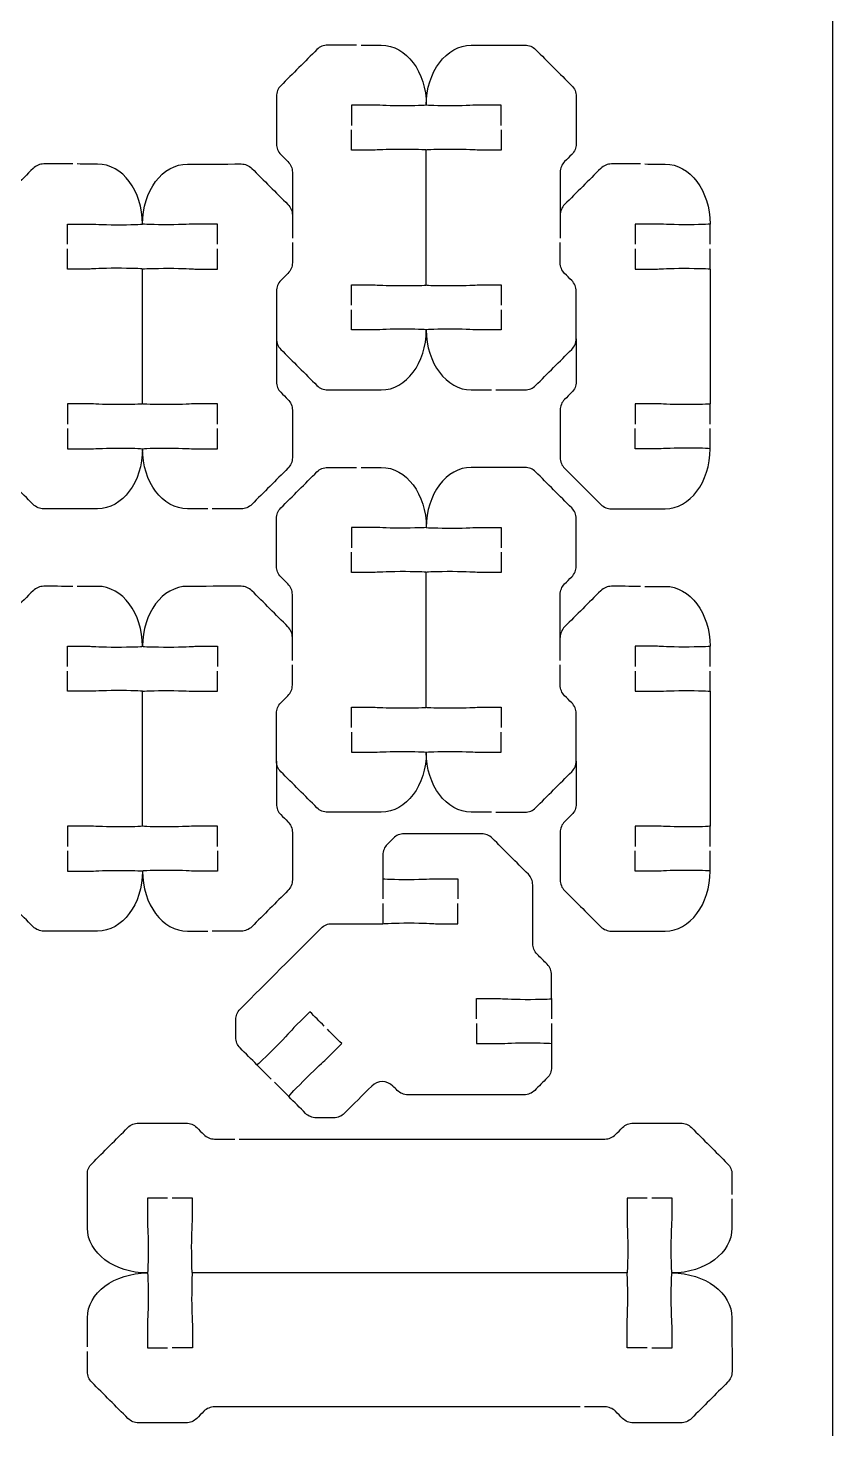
# Model space of a CAD drawing. Extents: x 0 to 400, y 230 to 450.
# Drawn here: x 211.3 to 265, y 276.9 to 370.4 of the extents above; entities that cross this region are included whole.
import ezdxf

# ---------------------------------------------------------------- set-up
doc = ezdxf.new("R2010")
doc.units = 0
doc.header["$MEASUREMENT"] = 0
doc.layers.add('DEFAULT', color=18, linetype='CONTINUOUS')

msp = doc.modelspace()

# ---------------------------------------------------------------- linework, layer by layer
at = {"layer": 'DEFAULT', "color": 1}
for points in [[(265, 242.147), (265, 437.847)], [(256.8, 355.979), (256.8, 357.326)], [(256.8, 354.328), (256.8, 355.679)], [(256.8, 343.981), (256.8, 345.328)], [(256.8, 342.33), (256.8, 343.681)], [(256.8, 327.802), (256.8, 329.154)], [(256.8, 326.155), (256.8, 327.503)], [(256.8, 315.804), (256.8, 317.156)], [(256.8, 314.157), (256.8, 315.505)], [(234.971, 313.655), (234.971, 312.303)], [(234.971, 312.004), (234.971, 310.652)], [(246.225, 305.654), (246.225, 304.302)], [(246.225, 304.003), (246.225, 302.651)], [(226.571, 301.237), (227.527, 300.281)], [(227.739, 300.069), (228.692, 299.117)]]:
    msp.add_lwpolyline(points, dxfattribs=at)
for points, knots in [([(233.22, 369.264), (232.575, 369.264), (231.929, 369.264), (231.284, 369.264), (231.019, 369.264), (230.765, 369.159), (230.575, 368.972), (229.77, 368.167), (228.966, 367.363), (228.162, 366.559), (227.975, 366.372), (227.869, 366.118), (227.869, 365.849), (227.869, 364.791), (227.869, 363.733), (227.869, 362.674), (227.869, 362.41), (227.975, 362.156), (228.162, 361.969), (228.32, 361.81), (228.479, 361.651), (228.638, 361.493), (228.828, 361.306), (228.931, 361.052), (228.931, 360.784), (228.931, 359.829), (228.931, 358.874), (228.931, 357.919), (228.931, 357.41), (228.931, 356.901), (228.931, 356.391)], [0, 0, 0, 0, 5.49, 5.49, 5.49, 6.49, 6.49, 6.49, 16.163221, 16.163221, 16.163221, 17.163221, 17.163221, 17.163221, 26.163221, 26.163221, 26.163221, 27.163221, 27.163221, 27.163221, 29.072409, 29.072409, 29.072409, 30.072409, 30.072409, 30.072409, 38.192409, 38.192409, 38.192409, 42.522409, 42.522409, 42.522409, 42.522409]), ([(233.52, 369.264), (233.97, 369.264), (234.419, 369.264), (234.868, 369.264), (236.526, 369.264), (237.867, 367.476), (237.867, 365.264), (237.867, 365.236), (237.083, 365.214), (236.117, 365.214), (235.15, 365.214), (234.579, 365.264), (234.367, 365.264), (233.867, 365.264), (233.367, 365.264), (232.868, 365.264), (232.868, 364.813), (232.868, 364.363), (232.868, 363.913)], [0, 0, 0, 0, 3.82, 3.82, 3.82, 4.82, 4.82, 4.82, 5.82, 5.82, 5.82, 6.82, 6.82, 6.82, 11.07, 11.07, 11.07, 14.9, 14.9, 14.9, 14.9]), ([(242.865, 363.913), (242.865, 364.363), (242.865, 364.814), (242.865, 365.264), (242.366, 365.264), (241.866, 365.264), (241.366, 365.264), (241.154, 365.264), (240.583, 365.214), (239.616, 365.214), (238.65, 365.214), (237.867, 365.236), (237.867, 365.264), (237.867, 367.476), (239.207, 369.264), (240.865, 369.264), (242.061, 369.264), (243.257, 369.264), (244.453, 369.264), (244.717, 369.264), (244.971, 369.159), (245.158, 368.972), (245.963, 368.167), (246.767, 367.363), (247.571, 366.559), (247.762, 366.372), (247.864, 366.118), (247.864, 365.849), (247.864, 364.791), (247.864, 363.733), (247.864, 362.674), (247.864, 362.41), (247.762, 362.156), (247.571, 361.969), (247.413, 361.81), (247.254, 361.651), (247.095, 361.493), (246.908, 361.306), (246.802, 361.052), (246.802, 360.784), (246.802, 359.829), (246.802, 358.874), (246.802, 357.919), (246.802, 357.41), (246.802, 356.901), (246.802, 356.392)], [0, 0, 0, 0, 3.83, 3.83, 3.83, 8.08, 8.08, 8.08, 9.08, 9.08, 9.08, 10.08, 10.08, 10.08, 11.08, 11.08, 11.08, 21.25, 21.25, 21.25, 22.25, 22.25, 22.25, 31.923221, 31.923221, 31.923221, 32.923221, 32.923221, 32.923221, 41.923221, 41.923221, 41.923221, 42.923221, 42.923221, 42.923221, 44.832409, 44.832409, 44.832409, 45.832409, 45.832409, 45.832409, 53.952409, 53.952409, 53.952409, 58.282409, 58.282409, 58.282409, 58.282409]), ([(232.868, 351.915), (232.868, 352.365), (232.868, 352.816), (232.868, 353.266), (233.367, 353.266), (233.867, 353.266), (234.367, 353.266), (234.579, 353.266), (235.15, 353.217), (236.117, 353.217), (237.083, 353.217), (237.867, 353.238), (237.867, 353.266), (237.867, 356.265), (237.867, 359.263), (237.867, 362.262), (237.867, 362.29), (237.083, 362.311), (236.117, 362.311), (235.15, 362.311), (234.579, 362.262), (234.367, 362.262), (233.867, 362.262), (233.367, 362.262), (232.868, 362.262), (232.868, 362.712), (232.868, 363.163), (232.868, 363.613)], [0, 0, 0, 0, 3.83, 3.83, 3.83, 8.08, 8.08, 8.08, 9.08, 9.08, 9.08, 10.08, 10.08, 10.08, 35.58, 35.58, 35.58, 36.58, 36.58, 36.58, 37.58, 37.58, 37.58, 41.83, 41.83, 41.83, 45.66, 45.66, 45.66, 45.66]), ([(242.865, 363.613), (242.865, 363.163), (242.865, 362.712), (242.865, 362.262), (242.366, 362.262), (241.866, 362.262), (241.366, 362.262), (241.154, 362.262), (240.583, 362.311), (239.616, 362.311), (238.65, 362.311), (237.867, 362.29), (237.867, 362.262)], [0, 0, 0, 0, 3.83, 3.83, 3.83, 8.08, 8.08, 8.08, 9.08, 9.08, 9.08, 10.08, 10.08, 10.08, 10.08]), ([(214.287, 361.334), (213.641, 361.334), (212.996, 361.334), (212.35, 361.334), (212.086, 361.334), (211.832, 361.228), (211.641, 361.041), (210.837, 360.237), (210.032, 359.432), (209.228, 358.628), (209.041, 358.441), (208.935, 358.187), (208.935, 357.919)], [0, 0, 0, 0, 5.49, 5.49, 5.49, 6.49, 6.49, 6.49, 16.163221, 16.163221, 16.163221, 17.163221, 17.163221, 17.163221, 17.163221]), ([(213.934, 355.979), (213.934, 356.429), (213.934, 356.88), (213.934, 357.33), (214.434, 357.33), (214.934, 357.33), (215.433, 357.33), (215.645, 357.33), (216.217, 357.281), (217.183, 357.281), (218.15, 357.281), (218.933, 357.302), (218.933, 357.33), (218.933, 359.542), (217.592, 361.327), (215.934, 361.33), (215.582, 361.33), (215.102, 361.33), (214.587, 361.334)], [0, 0, 0, 0, 3.83, 3.83, 3.83, 8.08, 8.08, 8.08, 9.08, 9.08, 9.08, 10.08, 10.08, 10.08, 11.08, 11.08, 11.08, 12.08, 12.08, 12.08, 12.08]), ([(223.932, 355.979), (223.932, 356.429), (223.932, 356.88), (223.932, 357.33), (223.432, 357.33), (222.932, 357.33), (222.433, 357.33), (222.221, 357.33), (221.649, 357.281), (220.683, 357.281), (219.716, 357.281), (218.933, 357.302), (218.933, 357.33), (218.933, 359.542), (220.274, 361.327), (221.932, 361.33), (222.81, 361.33), (224.454, 361.334), (225.519, 361.334), (225.784, 361.334), (226.038, 361.228), (226.225, 361.041), (227.029, 360.237), (227.834, 359.432), (228.638, 358.628), (228.828, 358.441), (228.931, 358.187), (228.931, 357.919)], [0, 0, 0, 0, 3.83, 3.83, 3.83, 8.08, 8.08, 8.08, 9.08, 9.08, 9.08, 10.08, 10.08, 10.08, 11.08, 11.08, 11.08, 12.08, 12.08, 12.08, 13.08, 13.08, 13.08, 22.753221, 22.753221, 22.753221, 23.753221, 23.753221, 23.753221, 23.753221]), ([(252.154, 361.334), (251.508, 361.334), (250.863, 361.334), (250.217, 361.334), (249.953, 361.334), (249.699, 361.228), (249.508, 361.041), (248.704, 360.237), (247.9, 359.432), (247.095, 358.628), (246.908, 358.441), (246.802, 358.187), (246.802, 357.919)], [0, 0, 0, 0, 5.49, 5.49, 5.49, 6.49, 6.49, 6.49, 16.163221, 16.163221, 16.163221, 17.163221, 17.163221, 17.163221, 17.163221]), ([(252.454, 361.334), (252.969, 361.33), (253.449, 361.33), (253.802, 361.33), (255.46, 361.327), (256.8, 359.542), (256.8, 357.33), (256.8, 357.302), (256.017, 357.281), (255.05, 357.281), (254.084, 357.281), (253.512, 357.33), (253.301, 357.33), (252.801, 357.33), (252.301, 357.33), (251.801, 357.33), (251.801, 356.88), (251.801, 356.429), (251.801, 355.979)], [0, 0, 0, 0, 1, 1, 1, 2, 2, 2, 3, 3, 3, 4, 4, 4, 8.25, 8.25, 8.25, 12.08, 12.08, 12.08, 12.08]), ([(218.933, 354.328), (218.933, 354.356), (218.15, 354.377), (217.183, 354.377), (216.217, 354.377), (215.645, 354.328), (215.433, 354.328), (214.934, 354.328), (214.434, 354.328), (213.934, 354.328), (213.934, 354.778), (213.934, 355.229), (213.934, 355.679)], [0, 0, 0, 0, 1, 1, 1, 2, 2, 2, 6.25, 6.25, 6.25, 10.08, 10.08, 10.08, 10.08]), ([(223.932, 343.981), (223.932, 344.431), (223.932, 344.882), (223.932, 345.332), (223.432, 345.332), (222.932, 345.332), (222.433, 345.332), (222.221, 345.332), (221.649, 345.283), (220.683, 345.283), (219.716, 345.283), (218.933, 345.304), (218.933, 345.332), (218.933, 348.331), (218.933, 351.329), (218.933, 354.328), (218.933, 354.356), (219.716, 354.377), (220.683, 354.377), (221.649, 354.377), (222.221, 354.328), (222.433, 354.328), (222.932, 354.328), (223.432, 354.328), (223.932, 354.328), (223.932, 354.778), (223.932, 355.229), (223.932, 355.679)], [0, 0, 0, 0, 3.83, 3.83, 3.83, 8.08, 8.08, 8.08, 9.08, 9.08, 9.08, 10.08, 10.08, 10.08, 35.58, 35.58, 35.58, 36.58, 36.58, 36.58, 37.58, 37.58, 37.58, 41.83, 41.83, 41.83, 45.66, 45.66, 45.66, 45.66]), ([(228.931, 356.092), (228.931, 355.641), (228.931, 355.191), (228.931, 354.741), (228.931, 354.476), (228.828, 354.222), (228.638, 354.035), (228.479, 353.876), (228.32, 353.717), (228.162, 353.559), (227.975, 353.372), (227.869, 353.118), (227.869, 352.85), (227.869, 351.79), (227.869, 350.731), (227.869, 349.671), (227.869, 349.407), (227.975, 349.153), (228.162, 348.966), (228.966, 348.161), (229.77, 347.357), (230.575, 346.553), (230.765, 346.366), (231.019, 346.26), (231.284, 346.26), (232.349, 346.26), (233.993, 346.263), (234.868, 346.263), (236.526, 346.267), (237.867, 348.052), (237.867, 350.264), (237.867, 350.292), (237.083, 350.313), (236.117, 350.313), (235.15, 350.313), (234.579, 350.264), (234.367, 350.264), (233.867, 350.264), (233.367, 350.264), (232.868, 350.264), (232.868, 350.714), (232.868, 351.165), (232.868, 351.615)], [0, 0, 0, 0, 3.83, 3.83, 3.83, 4.83, 4.83, 4.83, 6.739188, 6.739188, 6.739188, 7.739188, 7.739188, 7.739188, 16.749188, 16.749188, 16.749188, 17.749188, 17.749188, 17.749188, 27.422409, 27.422409, 27.422409, 28.422409, 28.422409, 28.422409, 29.422409, 29.422409, 29.422409, 30.422409, 30.422409, 30.422409, 31.422409, 31.422409, 31.422409, 32.422409, 32.422409, 32.422409, 36.672409, 36.672409, 36.672409, 40.502409, 40.502409, 40.502409, 40.502409]), ([(242.516, 346.263), (243.19, 346.26), (243.899, 346.26), (244.453, 346.26), (244.717, 346.26), (244.971, 346.366), (245.158, 346.553), (245.963, 347.357), (246.767, 348.161), (247.571, 348.966), (247.762, 349.153), (247.864, 349.407), (247.864, 349.671), (247.864, 350.731), (247.864, 351.79), (247.864, 352.85), (247.864, 353.118), (247.762, 353.372), (247.571, 353.559), (247.413, 353.717), (247.254, 353.876), (247.095, 354.035), (246.908, 354.222), (246.802, 354.476), (246.802, 354.741), (246.802, 355.191), (246.802, 355.641), (246.802, 356.092)], [0, 0, 0, 0, 1, 1, 1, 2, 2, 2, 11.673221, 11.673221, 11.673221, 12.673221, 12.673221, 12.673221, 21.683221, 21.683221, 21.683221, 22.683221, 22.683221, 22.683221, 24.592409, 24.592409, 24.592409, 25.592409, 25.592409, 25.592409, 29.422409, 29.422409, 29.422409, 29.422409]), ([(251.801, 355.679), (251.801, 355.229), (251.801, 354.778), (251.801, 354.328), (252.301, 354.328), (252.801, 354.328), (253.301, 354.328), (253.512, 354.328), (254.084, 354.377), (255.05, 354.377), (256.017, 354.377), (256.8, 354.356), (256.8, 354.328), (256.8, 351.329), (256.8, 348.331), (256.8, 345.332), (256.8, 345.304), (256.017, 345.283), (255.05, 345.283), (254.084, 345.283), (253.512, 345.332), (253.301, 345.332), (252.801, 345.332), (252.301, 345.332), (251.801, 345.332), (251.801, 344.882), (251.801, 344.431), (251.801, 343.981)], [0, 0, 0, 0, 3.83, 3.83, 3.83, 8.08, 8.08, 8.08, 9.08, 9.08, 9.08, 10.08, 10.08, 10.08, 35.58, 35.58, 35.58, 36.58, 36.58, 36.58, 37.58, 37.58, 37.58, 41.83, 41.83, 41.83, 45.66, 45.66, 45.66, 45.66]), ([(237.867, 353.266), (237.867, 353.238), (238.65, 353.217), (239.616, 353.217), (240.583, 353.217), (241.154, 353.266), (241.366, 353.266), (241.866, 353.266), (242.366, 353.266), (242.865, 353.266), (242.865, 352.816), (242.865, 352.365), (242.865, 351.915)], [0, 0, 0, 0, 1, 1, 1, 2, 2, 2, 6.25, 6.25, 6.25, 10.08, 10.08, 10.08, 10.08]), ([(242.865, 351.615), (242.865, 351.165), (242.865, 350.714), (242.865, 350.264), (242.366, 350.264), (241.866, 350.264), (241.366, 350.264), (241.154, 350.264), (240.583, 350.313), (239.616, 350.313), (238.65, 350.313), (237.867, 350.292), (237.867, 350.264), (237.867, 348.052), (239.207, 346.267), (240.865, 346.263), (241.316, 346.263), (241.766, 346.263), (242.216, 346.263)], [0, 0, 0, 0, 3.83, 3.83, 3.83, 8.08, 8.08, 8.08, 9.08, 9.08, 9.08, 10.08, 10.08, 10.08, 11.08, 11.08, 11.08, 14.91, 14.91, 14.91, 14.91]), ([(213.934, 343.681), (213.934, 343.231), (213.934, 342.78), (213.934, 342.33), (214.434, 342.33), (214.934, 342.33), (215.433, 342.33), (215.645, 342.33), (216.217, 342.379), (217.183, 342.379), (218.15, 342.379), (218.933, 342.358), (218.933, 342.33), (218.933, 340.118), (217.592, 338.329), (215.934, 338.329), (214.74, 338.329), (213.545, 338.329), (212.35, 338.329), (212.086, 338.329), (211.832, 338.435), (211.641, 338.622), (210.837, 339.426), (210.032, 340.231), (209.228, 341.035), (209.041, 341.222), (208.935, 341.476), (208.935, 341.741), (208.935, 342.799), (208.935, 343.857), (208.935, 344.916), (208.935, 345.184), (209.041, 345.438), (209.228, 345.625), (209.387, 345.783), (209.546, 345.942), (209.704, 346.101), (209.895, 346.288), (209.997, 346.542), (209.997, 346.807), (209.997, 347.761), (209.997, 348.716), (209.997, 349.671)], [0, 0, 0, 0, 3.83, 3.83, 3.83, 8.08, 8.08, 8.08, 9.08, 9.08, 9.08, 10.08, 10.08, 10.08, 11.08, 11.08, 11.08, 21.24, 21.24, 21.24, 22.24, 22.24, 22.24, 31.913221, 31.913221, 31.913221, 32.913221, 32.913221, 32.913221, 41.913221, 41.913221, 41.913221, 42.913221, 42.913221, 42.913221, 44.822409, 44.822409, 44.822409, 45.822409, 45.822409, 45.822409, 53.942409, 53.942409, 53.942409, 53.942409]), ([(227.869, 349.671), (227.869, 348.716), (227.869, 347.761), (227.869, 346.807), (227.869, 346.542), (227.975, 346.288), (228.162, 346.101), (228.32, 345.942), (228.479, 345.783), (228.638, 345.625), (228.828, 345.438), (228.931, 345.184), (228.931, 344.916), (228.931, 343.857), (228.931, 342.799), (228.931, 341.741), (228.931, 341.476), (228.828, 341.222), (228.638, 341.035), (227.834, 340.231), (227.029, 339.426), (226.225, 338.622), (226.038, 338.435), (225.784, 338.329), (225.519, 338.329), (224.874, 338.329), (224.228, 338.329), (223.583, 338.329)], [0, 0, 0, 0, 8.12, 8.12, 8.12, 9.12, 9.12, 9.12, 11.029188, 11.029188, 11.029188, 12.029188, 12.029188, 12.029188, 21.029188, 21.029188, 21.029188, 22.029188, 22.029188, 22.029188, 31.702409, 31.702409, 31.702409, 32.702409, 32.702409, 32.702409, 38.192409, 38.192409, 38.192409, 38.192409]), ([(247.864, 349.671), (247.864, 348.716), (247.864, 347.761), (247.864, 346.807), (247.864, 346.542), (247.762, 346.288), (247.571, 346.101), (247.413, 345.942), (247.254, 345.783), (247.095, 345.625), (246.908, 345.438), (246.802, 345.184), (246.802, 344.916), (246.802, 343.857), (246.802, 342.799), (246.802, 341.741), (246.802, 341.476), (246.908, 341.222), (247.095, 341.035), (247.9, 340.231), (248.704, 339.426), (249.508, 338.622), (249.699, 338.435), (249.953, 338.329), (250.217, 338.329), (251.412, 338.329), (252.607, 338.329), (253.802, 338.329), (255.46, 338.329), (256.8, 340.118), (256.8, 342.33), (256.8, 342.358), (256.017, 342.379), (255.05, 342.379), (254.084, 342.379), (253.512, 342.33), (253.301, 342.33), (252.801, 342.33), (252.301, 342.33), (251.801, 342.33), (251.801, 342.78), (251.801, 343.231), (251.801, 343.681)], [0, 0, 0, 0, 8.12, 8.12, 8.12, 9.12, 9.12, 9.12, 11.029188, 11.029188, 11.029188, 12.029188, 12.029188, 12.029188, 21.029188, 21.029188, 21.029188, 22.029188, 22.029188, 22.029188, 31.702409, 31.702409, 31.702409, 32.702409, 32.702409, 32.702409, 42.862409, 42.862409, 42.862409, 43.862409, 43.862409, 43.862409, 44.862409, 44.862409, 44.862409, 45.862409, 45.862409, 45.862409, 50.112409, 50.112409, 50.112409, 53.942409, 53.942409, 53.942409, 53.942409]), ([(218.933, 345.332), (218.933, 345.304), (218.15, 345.283), (217.183, 345.283), (216.217, 345.283), (215.645, 345.332), (215.433, 345.332), (214.934, 345.332), (214.434, 345.332), (213.934, 345.332), (213.934, 344.882), (213.934, 344.431), (213.934, 343.981)], [0, 0, 0, 0, 1, 1, 1, 2, 2, 2, 6.25, 6.25, 6.25, 10.08, 10.08, 10.08, 10.08]), ([(223.283, 338.329), (222.832, 338.329), (222.382, 338.329), (221.932, 338.329), (220.274, 338.329), (218.933, 340.118), (218.933, 342.33), (218.933, 342.358), (219.716, 342.379), (220.683, 342.379), (221.649, 342.379), (222.221, 342.33), (222.433, 342.33), (222.932, 342.33), (223.432, 342.33), (223.932, 342.33), (223.932, 342.78), (223.932, 343.231), (223.932, 343.681)], [0, 0, 0, 0, 3.83, 3.83, 3.83, 4.83, 4.83, 4.83, 5.83, 5.83, 5.83, 6.83, 6.83, 6.83, 11.08, 11.08, 11.08, 14.91, 14.91, 14.91, 14.91]), ([(228.931, 328.219), (228.931, 328.728), (228.931, 329.237), (228.931, 329.746), (228.931, 330.701), (228.931, 331.656), (228.931, 332.611), (228.931, 332.875), (228.828, 333.133), (228.638, 333.32), (228.479, 333.479), (228.32, 333.637), (228.162, 333.796), (227.975, 333.983), (227.869, 334.237), (227.869, 334.502), (227.869, 335.56), (227.869, 336.618), (227.869, 337.677), (227.869, 337.941), (227.975, 338.199), (228.162, 338.386), (228.966, 339.19), (229.77, 339.994), (230.575, 340.799), (230.765, 340.986), (231.019, 341.092), (231.284, 341.092), (231.929, 341.092), (232.575, 341.092), (233.22, 341.092)], [0, 0, 0, 0, 4.33, 4.33, 4.33, 12.45, 12.45, 12.45, 13.45, 13.45, 13.45, 15.359188, 15.359188, 15.359188, 16.359188, 16.359188, 16.359188, 25.359188, 25.359188, 25.359188, 26.359188, 26.359188, 26.359188, 36.032409, 36.032409, 36.032409, 37.032409, 37.032409, 37.032409, 42.522409, 42.522409, 42.522409, 42.522409]), ([(233.52, 341.092), (233.97, 341.092), (234.419, 341.092), (234.868, 341.092), (236.526, 341.092), (237.867, 339.303), (237.867, 337.091), (237.867, 337.063), (237.083, 337.042), (236.117, 337.042), (235.15, 337.042), (234.579, 337.091), (234.367, 337.091), (233.867, 337.091), (233.367, 337.091), (232.868, 337.091), (232.868, 336.639), (232.868, 336.188), (232.868, 335.736)], [0, 0, 0, 0, 3.82, 3.82, 3.82, 4.82, 4.82, 4.82, 5.82, 5.82, 5.82, 6.82, 6.82, 6.82, 11.07, 11.07, 11.07, 14.91, 14.91, 14.91, 14.91]), ([(246.802, 328.219), (246.802, 328.728), (246.802, 329.237), (246.802, 329.746), (246.802, 330.701), (246.802, 331.656), (246.802, 332.611), (246.802, 332.875), (246.908, 333.133), (247.095, 333.32), (247.254, 333.479), (247.413, 333.637), (247.571, 333.796), (247.762, 333.983), (247.864, 334.237), (247.864, 334.502), (247.864, 335.56), (247.864, 336.618), (247.864, 337.677), (247.864, 337.941), (247.762, 338.199), (247.571, 338.386), (246.767, 339.19), (245.963, 339.994), (245.158, 340.799), (244.971, 340.986), (244.717, 341.092), (244.453, 341.092), (243.257, 341.092), (242.061, 341.092), (240.865, 341.092), (239.207, 341.092), (237.867, 339.303), (237.867, 337.091), (237.867, 337.063), (238.65, 337.042), (239.616, 337.042), (240.583, 337.042), (241.154, 337.091), (241.366, 337.091), (241.866, 337.091), (242.366, 337.091), (242.865, 337.091), (242.865, 336.639), (242.865, 336.188), (242.865, 335.736)], [0, 0, 0, 0, 4.33, 4.33, 4.33, 12.45, 12.45, 12.45, 13.45, 13.45, 13.45, 15.359188, 15.359188, 15.359188, 16.359188, 16.359188, 16.359188, 25.359188, 25.359188, 25.359188, 26.359188, 26.359188, 26.359188, 36.032409, 36.032409, 36.032409, 37.032409, 37.032409, 37.032409, 47.202409, 47.202409, 47.202409, 48.202409, 48.202409, 48.202409, 49.202409, 49.202409, 49.202409, 50.202409, 50.202409, 50.202409, 54.452409, 54.452409, 54.452409, 58.292409, 58.292409, 58.292409, 58.292409]), ([(232.868, 323.738), (232.868, 324.19), (232.868, 324.642), (232.868, 325.093), (233.367, 325.093), (233.867, 325.093), (234.367, 325.093), (234.579, 325.093), (235.15, 325.044), (236.117, 325.044), (237.083, 325.044), (237.867, 325.065), (237.867, 325.093), (237.867, 328.092), (237.867, 331.09), (237.867, 334.089), (237.867, 334.117), (237.083, 334.138), (236.117, 334.138), (235.15, 334.138), (234.579, 334.089), (234.367, 334.089), (233.867, 334.089), (233.367, 334.089), (232.868, 334.089), (232.868, 334.538), (232.868, 334.987), (232.868, 335.437)], [0, 0, 0, 0, 3.84, 3.84, 3.84, 8.09, 8.09, 8.09, 9.09, 9.09, 9.09, 10.09, 10.09, 10.09, 35.59, 35.59, 35.59, 36.59, 36.59, 36.59, 37.59, 37.59, 37.59, 41.84, 41.84, 41.84, 45.66, 45.66, 45.66, 45.66]), ([(242.865, 335.437), (242.865, 334.987), (242.865, 334.538), (242.865, 334.089), (242.366, 334.089), (241.866, 334.089), (241.366, 334.089), (241.154, 334.089), (240.583, 334.138), (239.616, 334.138), (238.65, 334.138), (237.867, 334.117), (237.867, 334.089)], [0, 0, 0, 0, 3.82, 3.82, 3.82, 8.07, 8.07, 8.07, 9.07, 9.07, 9.07, 10.07, 10.07, 10.07, 10.07]), ([(214.287, 333.158), (213.613, 333.158), (212.904, 333.158), (212.35, 333.161), (212.086, 333.161), (211.832, 333.055), (211.641, 332.868), (210.837, 332.064), (210.032, 331.26), (209.228, 330.455), (209.041, 330.268), (208.935, 330.011), (208.935, 329.746)], [0, 0, 0, 0, 1, 1, 1, 2, 2, 2, 11.673221, 11.673221, 11.673221, 12.673221, 12.673221, 12.673221, 12.673221]), ([(213.934, 327.802), (213.934, 328.254), (213.934, 328.706), (213.934, 329.157), (214.434, 329.157), (214.934, 329.157), (215.433, 329.157), (215.645, 329.157), (216.217, 329.108), (217.183, 329.108), (218.15, 329.108), (218.933, 329.129), (218.933, 329.157), (218.933, 331.369), (217.592, 333.154), (215.934, 333.158), (215.485, 333.158), (215.036, 333.158), (214.587, 333.158)], [0, 0, 0, 0, 3.84, 3.84, 3.84, 8.09, 8.09, 8.09, 9.09, 9.09, 9.09, 10.09, 10.09, 10.09, 11.09, 11.09, 11.09, 14.91, 14.91, 14.91, 14.91]), ([(228.931, 329.746), (228.931, 330.011), (228.828, 330.268), (228.638, 330.455), (227.834, 331.26), (227.029, 332.064), (226.225, 332.868), (226.038, 333.055), (225.784, 333.161), (225.519, 333.161), (224.454, 333.158), (222.81, 333.158), (221.932, 333.158), (220.274, 333.154), (218.933, 331.369), (218.933, 329.157), (218.933, 329.129), (219.716, 329.108), (220.683, 329.108), (221.649, 329.108), (222.221, 329.157), (222.433, 329.157), (222.932, 329.157), (223.432, 329.157), (223.932, 329.157), (223.932, 328.706), (223.932, 328.254), (223.932, 327.802)], [0, 0, 0, 0, 1, 1, 1, 10.673221, 10.673221, 10.673221, 11.673221, 11.673221, 11.673221, 12.673221, 12.673221, 12.673221, 13.673221, 13.673221, 13.673221, 14.673221, 14.673221, 14.673221, 15.673221, 15.673221, 15.673221, 19.923221, 19.923221, 19.923221, 23.763221, 23.763221, 23.763221, 23.763221]), ([(252.154, 333.158), (251.48, 333.158), (250.771, 333.158), (250.217, 333.161), (249.953, 333.161), (249.699, 333.055), (249.508, 332.868), (248.704, 332.064), (247.9, 331.26), (247.095, 330.455), (246.908, 330.268), (246.802, 330.011), (246.802, 329.746)], [0, 0, 0, 0, 1, 1, 1, 2, 2, 2, 11.673221, 11.673221, 11.673221, 12.673221, 12.673221, 12.673221, 12.673221]), ([(252.454, 333.158), (252.903, 333.158), (253.352, 333.158), (253.802, 333.158), (255.46, 333.154), (256.8, 331.369), (256.8, 329.157), (256.8, 329.129), (256.017, 329.108), (255.05, 329.108), (254.084, 329.108), (253.512, 329.157), (253.301, 329.157), (252.801, 329.157), (252.301, 329.157), (251.801, 329.157), (251.801, 328.706), (251.801, 328.254), (251.801, 327.802)], [0, 0, 0, 0, 3.82, 3.82, 3.82, 4.82, 4.82, 4.82, 5.82, 5.82, 5.82, 6.82, 6.82, 6.82, 11.07, 11.07, 11.07, 14.91, 14.91, 14.91, 14.91]), ([(218.933, 326.155), (218.933, 326.183), (218.15, 326.204), (217.183, 326.204), (216.217, 326.204), (215.645, 326.155), (215.433, 326.155), (214.934, 326.155), (214.434, 326.155), (213.934, 326.155), (213.934, 326.604), (213.934, 327.053), (213.934, 327.503)], [0, 0, 0, 0, 1, 1, 1, 2, 2, 2, 6.25, 6.25, 6.25, 10.07, 10.07, 10.07, 10.07]), ([(223.932, 315.804), (223.932, 316.256), (223.932, 316.708), (223.932, 317.159), (223.432, 317.159), (222.932, 317.159), (222.433, 317.159), (222.221, 317.159), (221.649, 317.11), (220.683, 317.11), (219.716, 317.11), (218.933, 317.131), (218.933, 317.159), (218.933, 320.158), (218.933, 323.156), (218.933, 326.155), (218.933, 326.183), (219.716, 326.204), (220.683, 326.204), (221.649, 326.204), (222.221, 326.155), (222.433, 326.155), (222.932, 326.155), (223.432, 326.155), (223.932, 326.155), (223.932, 326.604), (223.932, 327.053), (223.932, 327.503)], [0, 0, 0, 0, 3.84, 3.84, 3.84, 8.09, 8.09, 8.09, 9.09, 9.09, 9.09, 10.09, 10.09, 10.09, 35.59, 35.59, 35.59, 36.59, 36.59, 36.59, 37.59, 37.59, 37.59, 41.84, 41.84, 41.84, 45.66, 45.66, 45.66, 45.66]), ([(232.868, 323.439), (232.868, 322.989), (232.868, 322.54), (232.868, 322.091), (233.367, 322.091), (233.867, 322.091), (234.367, 322.091), (234.579, 322.091), (235.15, 322.14), (236.117, 322.14), (237.083, 322.14), (237.867, 322.119), (237.867, 322.091), (237.867, 319.879), (236.526, 318.094), (234.868, 318.09), (233.993, 318.09), (232.349, 318.087), (231.284, 318.087), (231.019, 318.087), (230.765, 318.193), (230.575, 318.38), (229.77, 319.184), (228.966, 319.988), (228.162, 320.793), (227.975, 320.98), (227.869, 321.234), (227.869, 321.498), (227.869, 322.558), (227.869, 323.617), (227.869, 324.677), (227.869, 324.941), (227.975, 325.199), (228.162, 325.386), (228.32, 325.545), (228.479, 325.703), (228.638, 325.862), (228.828, 326.049), (228.931, 326.303), (228.931, 326.568), (228.931, 327.018), (228.931, 327.468), (228.931, 327.919)], [0, 0, 0, 0, 3.82, 3.82, 3.82, 8.07, 8.07, 8.07, 9.07, 9.07, 9.07, 10.07, 10.07, 10.07, 11.07, 11.07, 11.07, 12.07, 12.07, 12.07, 13.07, 13.07, 13.07, 22.743221, 22.743221, 22.743221, 23.743221, 23.743221, 23.743221, 32.753221, 32.753221, 32.753221, 33.753221, 33.753221, 33.753221, 35.662409, 35.662409, 35.662409, 36.662409, 36.662409, 36.662409, 40.492409, 40.492409, 40.492409, 40.492409]), ([(242.516, 318.09), (243.19, 318.087), (243.899, 318.087), (244.453, 318.087), (244.717, 318.087), (244.971, 318.193), (245.158, 318.38), (245.963, 319.184), (246.767, 319.988), (247.571, 320.793), (247.762, 320.98), (247.864, 321.234), (247.864, 321.498), (247.864, 322.558), (247.864, 323.617), (247.864, 324.677), (247.864, 324.941), (247.762, 325.199), (247.571, 325.386), (247.413, 325.545), (247.254, 325.703), (247.095, 325.862), (246.908, 326.049), (246.802, 326.303), (246.802, 326.568), (246.802, 327.018), (246.802, 327.468), (246.802, 327.919)], [0, 0, 0, 0, 1, 1, 1, 2, 2, 2, 11.673221, 11.673221, 11.673221, 12.673221, 12.673221, 12.673221, 21.683221, 21.683221, 21.683221, 22.683221, 22.683221, 22.683221, 24.592409, 24.592409, 24.592409, 25.592409, 25.592409, 25.592409, 29.422409, 29.422409, 29.422409, 29.422409]), ([(251.801, 327.503), (251.801, 327.053), (251.801, 326.604), (251.801, 326.155), (252.301, 326.155), (252.801, 326.155), (253.301, 326.155), (253.512, 326.155), (254.084, 326.204), (255.05, 326.204), (256.017, 326.204), (256.8, 326.183), (256.8, 326.155), (256.8, 323.156), (256.8, 320.158), (256.8, 317.159), (256.8, 317.131), (256.017, 317.11), (255.05, 317.11), (254.084, 317.11), (253.512, 317.159), (253.301, 317.159), (252.801, 317.159), (252.301, 317.159), (251.801, 317.159), (251.801, 316.708), (251.801, 316.256), (251.801, 315.804)], [0, 0, 0, 0, 3.82, 3.82, 3.82, 8.07, 8.07, 8.07, 9.07, 9.07, 9.07, 10.07, 10.07, 10.07, 35.57, 35.57, 35.57, 36.57, 36.57, 36.57, 37.57, 37.57, 37.57, 41.82, 41.82, 41.82, 45.66, 45.66, 45.66, 45.66]), ([(237.867, 325.093), (237.867, 325.065), (238.65, 325.044), (239.616, 325.044), (240.583, 325.044), (241.154, 325.093), (241.366, 325.093), (241.866, 325.093), (242.366, 325.093), (242.865, 325.093), (242.865, 324.642), (242.865, 324.19), (242.865, 323.738)], [0, 0, 0, 0, 1, 1, 1, 2, 2, 2, 6.25, 6.25, 6.25, 10.09, 10.09, 10.09, 10.09]), ([(242.216, 318.09), (241.766, 318.09), (241.316, 318.09), (240.865, 318.09), (239.207, 318.094), (237.867, 319.879), (237.867, 322.091), (237.867, 322.119), (238.65, 322.14), (239.616, 322.14), (240.583, 322.14), (241.154, 322.091), (241.366, 322.091), (241.866, 322.091), (242.366, 322.091), (242.865, 322.091), (242.865, 322.54), (242.865, 322.989), (242.865, 323.439)], [0, 0, 0, 0, 3.83, 3.83, 3.83, 4.83, 4.83, 4.83, 5.83, 5.83, 5.83, 6.83, 6.83, 6.83, 11.08, 11.08, 11.08, 14.9, 14.9, 14.9, 14.9]), ([(213.934, 315.505), (213.934, 315.055), (213.934, 314.606), (213.934, 314.157), (214.434, 314.157), (214.934, 314.157), (215.433, 314.157), (215.645, 314.157), (216.217, 314.206), (217.183, 314.206), (218.15, 314.206), (218.933, 314.185), (218.933, 314.157), (218.933, 311.945), (217.592, 310.156), (215.934, 310.156), (214.74, 310.156), (213.545, 310.156), (212.35, 310.156), (212.086, 310.156), (211.832, 310.262), (211.641, 310.449), (210.837, 311.254), (210.032, 312.058), (209.228, 312.862), (209.041, 313.049), (208.935, 313.303), (208.935, 313.568), (208.935, 314.626), (208.935, 315.684), (208.935, 316.743), (208.935, 317.007), (209.041, 317.265), (209.228, 317.452), (209.387, 317.611), (209.546, 317.769), (209.704, 317.928), (209.895, 318.115), (209.997, 318.369), (209.997, 318.634), (209.997, 319.589), (209.997, 320.543), (209.997, 321.498)], [0, 0, 0, 0, 3.82, 3.82, 3.82, 8.07, 8.07, 8.07, 9.07, 9.07, 9.07, 10.07, 10.07, 10.07, 11.07, 11.07, 11.07, 21.23, 21.23, 21.23, 22.23, 22.23, 22.23, 31.903221, 31.903221, 31.903221, 32.903221, 32.903221, 32.903221, 41.903221, 41.903221, 41.903221, 42.903221, 42.903221, 42.903221, 44.812409, 44.812409, 44.812409, 45.812409, 45.812409, 45.812409, 53.932409, 53.932409, 53.932409, 53.932409]), ([(227.869, 321.498), (227.869, 320.543), (227.869, 319.589), (227.869, 318.634), (227.869, 318.369), (227.975, 318.115), (228.162, 317.928), (228.32, 317.769), (228.479, 317.611), (228.638, 317.452), (228.828, 317.265), (228.931, 317.007), (228.931, 316.743), (228.931, 315.684), (228.931, 314.626), (228.931, 313.568), (228.931, 313.303), (228.828, 313.049), (228.638, 312.862), (227.834, 312.058), (227.029, 311.254), (226.225, 310.449), (226.038, 310.262), (225.784, 310.156), (225.519, 310.156), (224.874, 310.156), (224.228, 310.156), (223.583, 310.156)], [0, 0, 0, 0, 8.12, 8.12, 8.12, 9.12, 9.12, 9.12, 11.029188, 11.029188, 11.029188, 12.029188, 12.029188, 12.029188, 21.029188, 21.029188, 21.029188, 22.029188, 22.029188, 22.029188, 31.702409, 31.702409, 31.702409, 32.702409, 32.702409, 32.702409, 38.192409, 38.192409, 38.192409, 38.192409]), ([(247.864, 321.498), (247.864, 320.543), (247.864, 319.589), (247.864, 318.634), (247.864, 318.369), (247.762, 318.115), (247.571, 317.928), (247.413, 317.769), (247.254, 317.611), (247.095, 317.452), (246.908, 317.265), (246.802, 317.007), (246.802, 316.743), (246.802, 315.684), (246.802, 314.626), (246.802, 313.568), (246.802, 313.303), (246.908, 313.049), (247.095, 312.862), (247.9, 312.058), (248.704, 311.254), (249.508, 310.449), (249.699, 310.262), (249.953, 310.156), (250.217, 310.156), (251.412, 310.156), (252.607, 310.156), (253.802, 310.156), (255.46, 310.156), (256.8, 311.945), (256.8, 314.157), (256.8, 314.185), (256.017, 314.206), (255.05, 314.206), (254.084, 314.206), (253.512, 314.157), (253.301, 314.157), (252.801, 314.157), (252.301, 314.157), (251.801, 314.157), (251.801, 314.606), (251.801, 315.055), (251.801, 315.505)], [0, 0, 0, 0, 8.12, 8.12, 8.12, 9.12, 9.12, 9.12, 11.029188, 11.029188, 11.029188, 12.029188, 12.029188, 12.029188, 21.029188, 21.029188, 21.029188, 22.029188, 22.029188, 22.029188, 31.702409, 31.702409, 31.702409, 32.702409, 32.702409, 32.702409, 42.862409, 42.862409, 42.862409, 43.862409, 43.862409, 43.862409, 44.862409, 44.862409, 44.862409, 45.862409, 45.862409, 45.862409, 50.112409, 50.112409, 50.112409, 53.932409, 53.932409, 53.932409, 53.932409]), ([(218.933, 317.159), (218.933, 317.131), (218.15, 317.11), (217.183, 317.11), (216.217, 317.11), (215.645, 317.159), (215.433, 317.159), (214.934, 317.159), (214.434, 317.159), (213.934, 317.159), (213.934, 316.708), (213.934, 316.256), (213.934, 315.804)], [0, 0, 0, 0, 1, 1, 1, 2, 2, 2, 6.25, 6.25, 6.25, 10.09, 10.09, 10.09, 10.09]), ([(241.222, 304.299), (241.222, 304.751), (241.222, 305.202), (241.222, 305.654), (241.723, 305.654), (242.224, 305.654), (242.725, 305.654), (242.937, 305.654), (243.508, 305.604), (244.475, 305.604), (245.442, 305.604), (246.225, 305.625), (246.225, 305.654), (246.225, 306.182), (246.225, 306.711), (246.225, 307.24), (246.225, 307.505), (246.119, 307.759), (245.932, 307.947), (245.708, 308.17), (245.485, 308.394), (245.262, 308.617), (245.074, 308.804), (244.969, 309.059), (244.969, 309.324), (244.969, 310.629), (244.969, 311.935), (244.969, 313.24), (244.969, 313.506), (244.863, 313.76), (244.676, 313.947), (243.872, 314.752), (243.067, 315.556), (242.263, 316.36), (242.076, 316.548), (241.821, 316.653), (241.556, 316.653), (239.832, 316.653), (238.108, 316.653), (236.385, 316.653), (236.119, 316.653), (235.864, 316.547), (235.676, 316.359), (235.538, 316.221), (235.401, 316.082), (235.263, 315.944), (235.076, 315.756), (234.971, 315.503), (234.971, 315.238), (234.971, 314.71), (234.971, 314.182), (234.971, 313.655), (234.971, 313.626), (235.754, 313.605), (236.721, 313.605), (237.687, 313.605), (238.259, 313.655), (238.471, 313.655), (238.97, 313.655), (239.47, 313.655), (239.97, 313.655), (239.97, 313.203), (239.97, 312.752), (239.97, 312.3)], [0, 0, 0, 0, 3.84, 3.84, 3.84, 8.1, 8.1, 8.1, 9.1, 9.1, 9.1, 10.1, 10.1, 10.1, 14.596, 14.596, 14.596, 15.596, 15.596, 15.596, 18.283006, 18.283006, 18.283006, 19.283006, 19.283006, 19.283006, 30.385006, 30.385006, 30.385006, 31.385006, 31.385006, 31.385006, 41.058227, 41.058227, 41.058227, 42.058227, 42.058227, 42.058227, 56.717227, 56.717227, 56.717227, 57.717227, 57.717227, 57.717227, 59.377516, 59.377516, 59.377516, 60.377516, 60.377516, 60.377516, 64.866516, 64.866516, 64.866516, 65.866516, 65.866516, 65.866516, 66.866516, 66.866516, 66.866516, 71.116516, 71.116516, 71.116516, 74.956516, 74.956516, 74.956516, 74.956516]), ([(223.932, 315.505), (223.932, 315.055), (223.932, 314.606), (223.932, 314.157), (223.432, 314.157), (222.932, 314.157), (222.433, 314.157), (222.221, 314.157), (221.649, 314.206), (220.683, 314.206), (219.716, 314.206), (218.933, 314.185), (218.933, 314.157), (218.933, 311.945), (220.274, 310.156), (221.932, 310.156), (222.382, 310.156), (222.832, 310.156), (223.283, 310.156)], [0, 0, 0, 0, 3.82, 3.82, 3.82, 8.07, 8.07, 8.07, 9.07, 9.07, 9.07, 10.07, 10.07, 10.07, 11.07, 11.07, 11.07, 14.9, 14.9, 14.9, 14.9]), ([(231.059, 303.819), (230.74, 304.138), (230.421, 304.457), (230.103, 304.775), (230.103, 304.775), (229.658, 304.334), (229.041, 303.717), (228.893, 303.565), (228.522, 303.128), (227.838, 302.443), (227.171, 301.773), (226.607, 301.24), (226.568, 301.24), (226.194, 301.614), (225.82, 301.988), (225.446, 302.362), (225.259, 302.55), (225.153, 302.804), (225.153, 303.069), (225.153, 303.46), (225.153, 303.85), (225.153, 304.241), (225.153, 304.506), (225.259, 304.761), (225.446, 304.948), (227.25, 306.752), (229.054, 308.556), (230.858, 310.36), (231.045, 310.547), (231.299, 310.652), (231.565, 310.652), (232.7, 310.652), (233.836, 310.652), (234.971, 310.652), (235.119, 310.652), (235.754, 310.702), (236.721, 310.702), (237.687, 310.702), (238.259, 310.652), (238.471, 310.652), (238.97, 310.652), (239.47, 310.652), (239.97, 310.652), (239.97, 311.102), (239.97, 311.551), (239.97, 312)], [0, 0, 0, 0, 3.832519, 3.832519, 3.832519, 4.832519, 4.832519, 4.832519, 5.832519, 5.832519, 5.832519, 6.832519, 6.832519, 6.832519, 11.329718, 11.329718, 11.329718, 12.329718, 12.329718, 12.329718, 15.651718, 15.651718, 15.651718, 16.651718, 16.651718, 16.651718, 38.345754, 38.345754, 38.345754, 39.345754, 39.345754, 39.345754, 49.001754, 49.001754, 49.001754, 50.001754, 50.001754, 50.001754, 51.001754, 51.001754, 51.001754, 55.251754, 55.251754, 55.251754, 59.071754, 59.071754, 59.071754, 59.071754]), ([(241.222, 303.999), (241.222, 303.55), (241.222, 303.101), (241.222, 302.651), (241.723, 302.651), (242.224, 302.651), (242.725, 302.651), (242.937, 302.651), (243.508, 302.701), (244.475, 302.701), (245.442, 302.701), (246.225, 302.68), (246.225, 302.651), (246.225, 302.123), (246.225, 301.594), (246.225, 301.065), (246.225, 300.8), (246.119, 300.546), (245.932, 300.358), (245.656, 300.082), (245.379, 299.806), (245.103, 299.529), (244.916, 299.342), (244.661, 299.237), (244.396, 299.237), (241.81, 299.237), (239.224, 299.237), (236.638, 299.237), (236.372, 299.237), (236.118, 299.342), (235.931, 299.529), (235.834, 299.627), (235.736, 299.724), (235.639, 299.821), (235.249, 300.211), (234.616, 300.211), (234.225, 299.821), (233.617, 299.212), (233.008, 298.603), (232.399, 297.995), (232.212, 297.807), (231.958, 297.702), (231.692, 297.702), (231.302, 297.702), (230.911, 297.702), (230.52, 297.702), (230.255, 297.702), (230.001, 297.807), (229.813, 297.995), (229.44, 298.369), (229.066, 298.743), (228.688, 299.117), (228.688, 299.155), (229.221, 299.716), (229.891, 300.39), (230.575, 301.075), (231.013, 301.441), (231.165, 301.593), (231.517, 301.946), (231.87, 302.299), (232.223, 302.651), (231.905, 302.969), (231.588, 303.286), (231.27, 303.604)], [0, 0, 0, 0, 3.82, 3.82, 3.82, 8.08, 8.08, 8.08, 9.08, 9.08, 9.08, 10.08, 10.08, 10.08, 14.576, 14.576, 14.576, 15.576, 15.576, 15.576, 18.899402, 18.899402, 18.899402, 19.899402, 19.899402, 19.899402, 41.891402, 41.891402, 41.891402, 42.891402, 42.891402, 42.891402, 44.059542, 44.059542, 44.059542, 45.059542, 45.059542, 45.059542, 52.379512, 52.379512, 52.379512, 53.379512, 53.379512, 53.379512, 56.701512, 56.701512, 56.701512, 57.701512, 57.701512, 57.701512, 62.208711, 62.208711, 62.208711, 63.208711, 63.208711, 63.208711, 64.208711, 64.208711, 64.208711, 68.451351, 68.451351, 68.451351, 72.269728, 72.269728, 72.269728, 72.269728]), ([(220.609, 292.348), (220.159, 292.348), (219.71, 292.348), (219.261, 292.348), (219.261, 291.848), (219.261, 291.349), (219.261, 290.849), (219.261, 290.637), (219.31, 290.066), (219.31, 289.099), (219.31, 288.133), (219.289, 287.349), (219.261, 287.349), (217.049, 287.349), (215.264, 288.69), (215.261, 290.348), (215.261, 291.226), (215.257, 292.87), (215.257, 293.936), (215.253, 294.2), (215.359, 294.454), (215.55, 294.641), (216.353, 295.446), (217.156, 296.25), (217.959, 297.054), (218.15, 297.245), (218.404, 297.347), (218.668, 297.347), (219.728, 297.347), (220.787, 297.347), (221.847, 297.347), (222.111, 297.347), (222.365, 297.245), (222.556, 297.054), (222.714, 296.896), (222.871, 296.737), (223.029, 296.578), (223.219, 296.391), (223.473, 296.285), (223.738, 296.285), (224.188, 296.285), (224.639, 296.285), (225.089, 296.285)], [0, 0, 0, 0, 3.82, 3.82, 3.82, 8.07, 8.07, 8.07, 9.07, 9.07, 9.07, 10.07, 10.07, 10.07, 11.07, 11.07, 11.07, 12.07, 12.07, 12.07, 13.07, 13.07, 13.07, 22.736152, 22.736152, 22.736152, 23.736152, 23.736152, 23.736152, 32.746152, 32.746152, 32.746152, 33.746152, 33.746152, 33.746152, 35.648283, 35.648283, 35.648283, 36.648283, 36.648283, 36.648283, 40.478283, 40.478283, 40.478283, 40.478283]), ([(225.389, 296.285), (233.519, 296.285), (241.65, 296.285), (249.78, 296.285), (250.048, 296.285), (250.302, 296.391), (250.489, 296.578), (250.648, 296.737), (250.806, 296.896), (250.965, 297.054), (251.152, 297.245), (251.406, 297.347), (251.671, 297.347), (252.729, 297.347), (253.787, 297.347), (254.846, 297.347), (255.114, 297.347), (255.368, 297.245), (255.555, 297.054), (256.359, 296.25), (257.163, 295.446), (257.968, 294.641), (258.155, 294.454), (258.261, 294.2), (258.261, 293.936), (258.261, 293.485), (258.261, 293.035), (258.261, 292.585)], [0, 0, 0, 0, 69.14, 69.14, 69.14, 70.14, 70.14, 70.14, 72.049188, 72.049188, 72.049188, 73.049188, 73.049188, 73.049188, 82.049188, 82.049188, 82.049188, 83.049188, 83.049188, 83.049188, 92.722409, 92.722409, 92.722409, 93.722409, 93.722409, 93.722409, 97.552409, 97.552409, 97.552409, 97.552409]), ([(252.606, 292.348), (252.156, 292.348), (251.707, 292.348), (251.258, 292.348), (251.258, 291.848), (251.258, 291.349), (251.258, 290.849), (251.258, 290.637), (251.307, 290.066), (251.307, 289.099), (251.307, 288.133), (251.286, 287.349), (251.258, 287.349), (241.593, 287.349), (231.928, 287.349), (222.263, 287.349), (222.235, 287.349), (222.214, 288.133), (222.214, 289.099), (222.214, 290.066), (222.263, 290.637), (222.263, 290.849), (222.263, 291.349), (222.263, 291.848), (222.263, 292.348), (221.812, 292.348), (221.36, 292.348), (220.909, 292.348)], [0, 0, 0, 0, 3.82, 3.82, 3.82, 8.07, 8.07, 8.07, 9.07, 9.07, 9.07, 10.07, 10.07, 10.07, 92.26, 92.26, 92.26, 93.26, 93.26, 93.26, 94.26, 94.26, 94.26, 98.51, 98.51, 98.51, 102.35, 102.35, 102.35, 102.35]), ([(258.261, 292.285), (258.261, 291.639), (258.261, 290.994), (258.261, 290.348), (258.261, 288.69), (256.472, 287.349), (254.26, 287.349), (254.232, 287.349), (254.211, 288.133), (254.211, 289.099), (254.211, 290.066), (254.26, 290.637), (254.26, 290.849), (254.26, 291.349), (254.26, 291.848), (254.26, 292.348), (253.81, 292.348), (253.359, 292.348), (252.909, 292.348)], [0, 0, 0, 0, 5.49, 5.49, 5.49, 6.49, 6.49, 6.49, 7.49, 7.49, 7.49, 8.49, 8.49, 8.49, 12.74, 12.74, 12.74, 16.57, 16.57, 16.57, 16.57]), ([(215.261, 282.418), (215.261, 283.062), (215.261, 283.706), (215.261, 284.351), (215.261, 286.009), (217.049, 287.349), (219.261, 287.349), (219.289, 287.349), (219.31, 286.566), (219.31, 285.6), (219.31, 284.633), (219.261, 284.061), (219.261, 283.85), (219.261, 283.35), (219.261, 282.85), (219.261, 282.351), (219.71, 282.351), (220.159, 282.351), (220.609, 282.351)], [0, 0, 0, 0, 5.48, 5.48, 5.48, 6.48, 6.48, 6.48, 7.48, 7.48, 7.48, 8.48, 8.48, 8.48, 12.73, 12.73, 12.73, 16.55, 16.55, 16.55, 16.55]), ([(222.263, 287.349), (222.235, 287.349), (222.214, 286.566), (222.214, 285.6), (222.214, 284.633), (222.263, 284.061), (222.263, 283.85), (222.263, 283.35), (222.263, 282.85), (222.263, 282.351), (221.812, 282.351), (221.36, 282.351), (220.909, 282.351)], [0, 0, 0, 0, 1, 1, 1, 2, 2, 2, 6.25, 6.25, 6.25, 10.09, 10.09, 10.09, 10.09]), ([(252.909, 282.351), (253.359, 282.351), (253.81, 282.351), (254.26, 282.351), (254.26, 282.85), (254.26, 283.35), (254.26, 283.85), (254.26, 284.061), (254.211, 284.633), (254.211, 285.6), (254.211, 286.566), (254.232, 287.349), (254.26, 287.349), (256.472, 287.349), (258.257, 286.009), (258.261, 284.351), (258.261, 283.476), (258.264, 281.832), (258.264, 280.767), (258.264, 280.502), (258.158, 280.248), (257.971, 280.057), (257.167, 279.253), (256.363, 278.449), (255.558, 277.644), (255.371, 277.457), (255.117, 277.352), (254.849, 277.352), (253.79, 277.352), (252.73, 277.352), (251.671, 277.352), (251.406, 277.352), (251.152, 277.457), (250.965, 277.644), (250.806, 277.803), (250.648, 277.962), (250.489, 278.121), (250.302, 278.311), (250.048, 278.414), (249.78, 278.414), (249.331, 278.414), (248.881, 278.414), (248.432, 278.414)], [0, 0, 0, 0, 3.83, 3.83, 3.83, 8.08, 8.08, 8.08, 9.08, 9.08, 9.08, 10.08, 10.08, 10.08, 11.08, 11.08, 11.08, 12.08, 12.08, 12.08, 13.08, 13.08, 13.08, 22.753221, 22.753221, 22.753221, 23.753221, 23.753221, 23.753221, 32.763221, 32.763221, 32.763221, 33.763221, 33.763221, 33.763221, 35.672409, 35.672409, 35.672409, 36.672409, 36.672409, 36.672409, 40.492409, 40.492409, 40.492409, 40.492409]), ([(252.606, 282.351), (252.156, 282.351), (251.707, 282.351), (251.258, 282.351), (251.258, 282.85), (251.258, 283.35), (251.258, 283.85), (251.258, 284.061), (251.307, 284.633), (251.307, 285.6), (251.307, 286.566), (251.286, 287.349), (251.258, 287.349)], [0, 0, 0, 0, 3.82, 3.82, 3.82, 8.07, 8.07, 8.07, 9.07, 9.07, 9.07, 10.07, 10.07, 10.07, 10.07]), ([(248.132, 278.414), (240.001, 278.414), (231.869, 278.414), (223.738, 278.414), (223.473, 278.414), (223.219, 278.311), (223.029, 278.121), (222.871, 277.962), (222.714, 277.803), (222.556, 277.644), (222.365, 277.457), (222.111, 277.352), (221.847, 277.352), (220.789, 277.352), (219.73, 277.352), (218.672, 277.352), (218.407, 277.352), (218.153, 277.457), (217.963, 277.644), (217.16, 278.449), (216.357, 279.253), (215.553, 280.057), (215.363, 280.248), (215.261, 280.502), (215.261, 280.767), (215.261, 281.216), (215.261, 281.665), (215.261, 282.114)], [0, 0, 0, 0, 69.15, 69.15, 69.15, 70.15, 70.15, 70.15, 72.05213, 72.05213, 72.05213, 73.05213, 73.05213, 73.05213, 82.05213, 82.05213, 82.05213, 83.05213, 83.05213, 83.05213, 92.718283, 92.718283, 92.718283, 93.718283, 93.718283, 93.718283, 97.538283, 97.538283, 97.538283, 97.538283])]:
    msp.add_open_spline(points, degree=3, knots=knots, dxfattribs=at)

doc.saveas('drawing.dxf')
